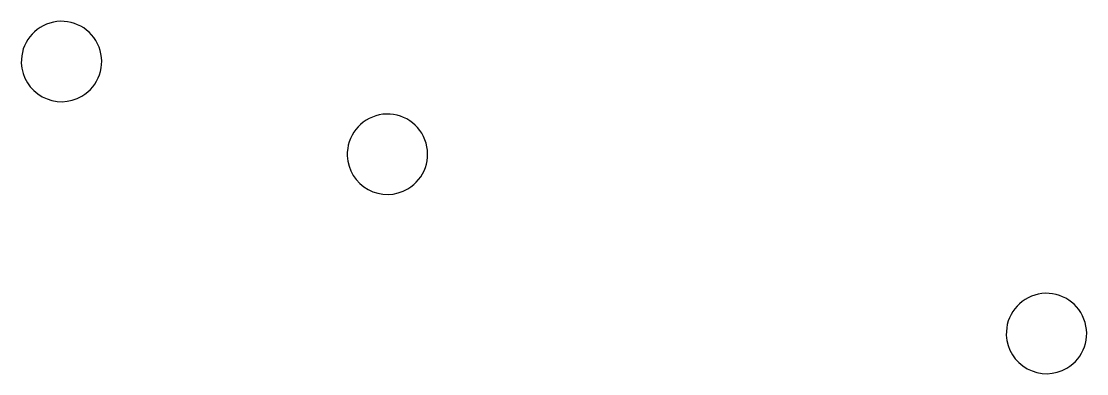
# Model space of a CAD drawing. Extents: x -68051.43 to -68048.06, y 6067315.8 to 6067316.91.
import ezdxf

# ---------------------------------------------------------------- set-up
doc = ezdxf.new("R2010")
doc.units = 0
doc.layers.add('6-220-Мониторы', color=1, linetype='CONTINUOUS')

msp = doc.modelspace()

# ---------------------------------------------------------------- linework, layer by layer
at = {"layer": '6-220-Мониторы', "color": 1}
for points in [[(-68051.427, 6067316.7815, 0.566913), (-68051.2355, 6067316.6771, 1.763939)], [(-68050.3964, 6067316.4882, 0.566913), (-68050.205, 6067316.3838, 1.763939)], [(-68048.3129, 6067315.9213, 0.566913), (-68048.1214, 6067315.8169, 1.763939)]]:
    msp.add_lwpolyline(points, format="xyb", close=True, dxfattribs=at)

doc.saveas('drawing.dxf')
